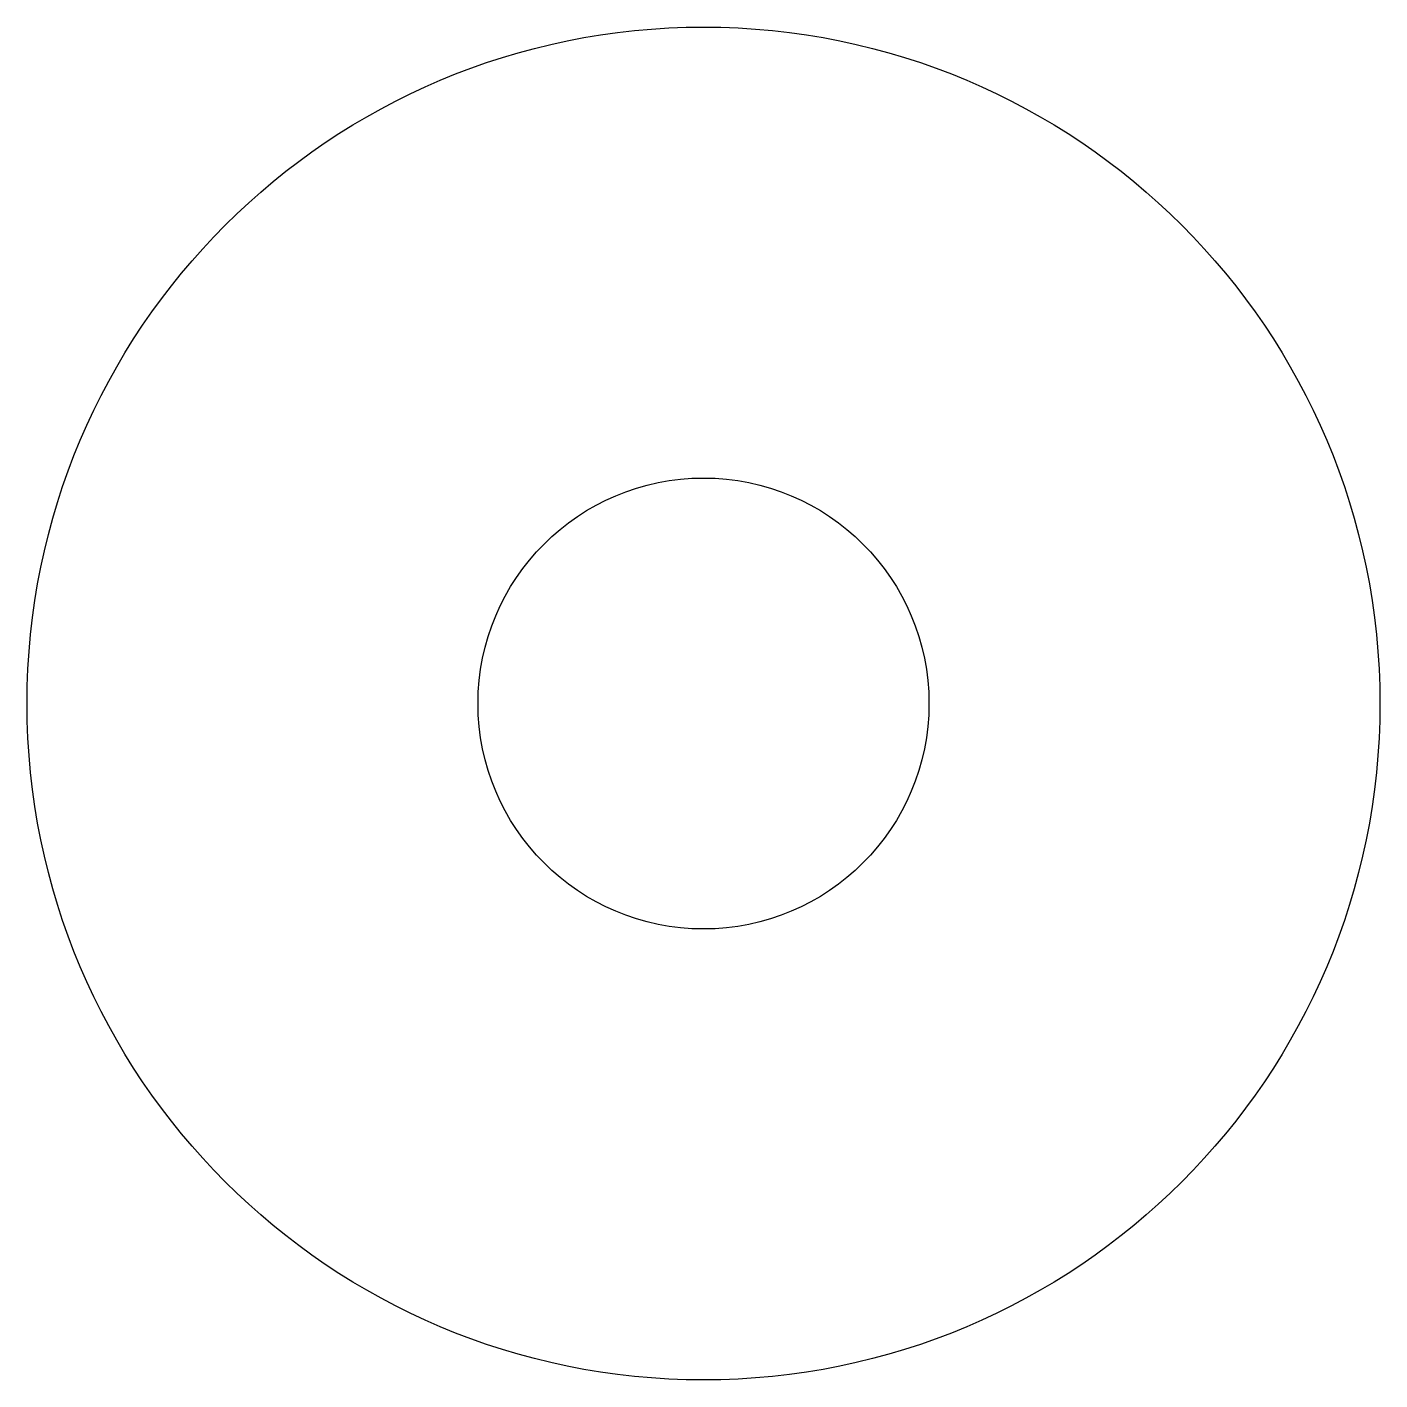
# Model space of a CAD drawing. Header units: millimetres. Extents: x 3.61 to 12.61, y 3.61 to 12.61.
import ezdxf

# ---------------------------------------------------------------- set-up
doc = ezdxf.new("R2010")
doc.units = ezdxf.units.MM
doc.header["$MEASUREMENT"] = 0
doc.layers.get('0').update_dxf_attribs({"lineweight": 0})

msp = doc.modelspace()

# ---------------------------------------------------------------- linework, layer by layer
at = {"color": 7, "lineweight": 25}
for radius in [4.5, 1.5]:
    msp.add_circle((8.1139, 8.1139), radius, dxfattribs=at)

doc.saveas('drawing.dxf')
